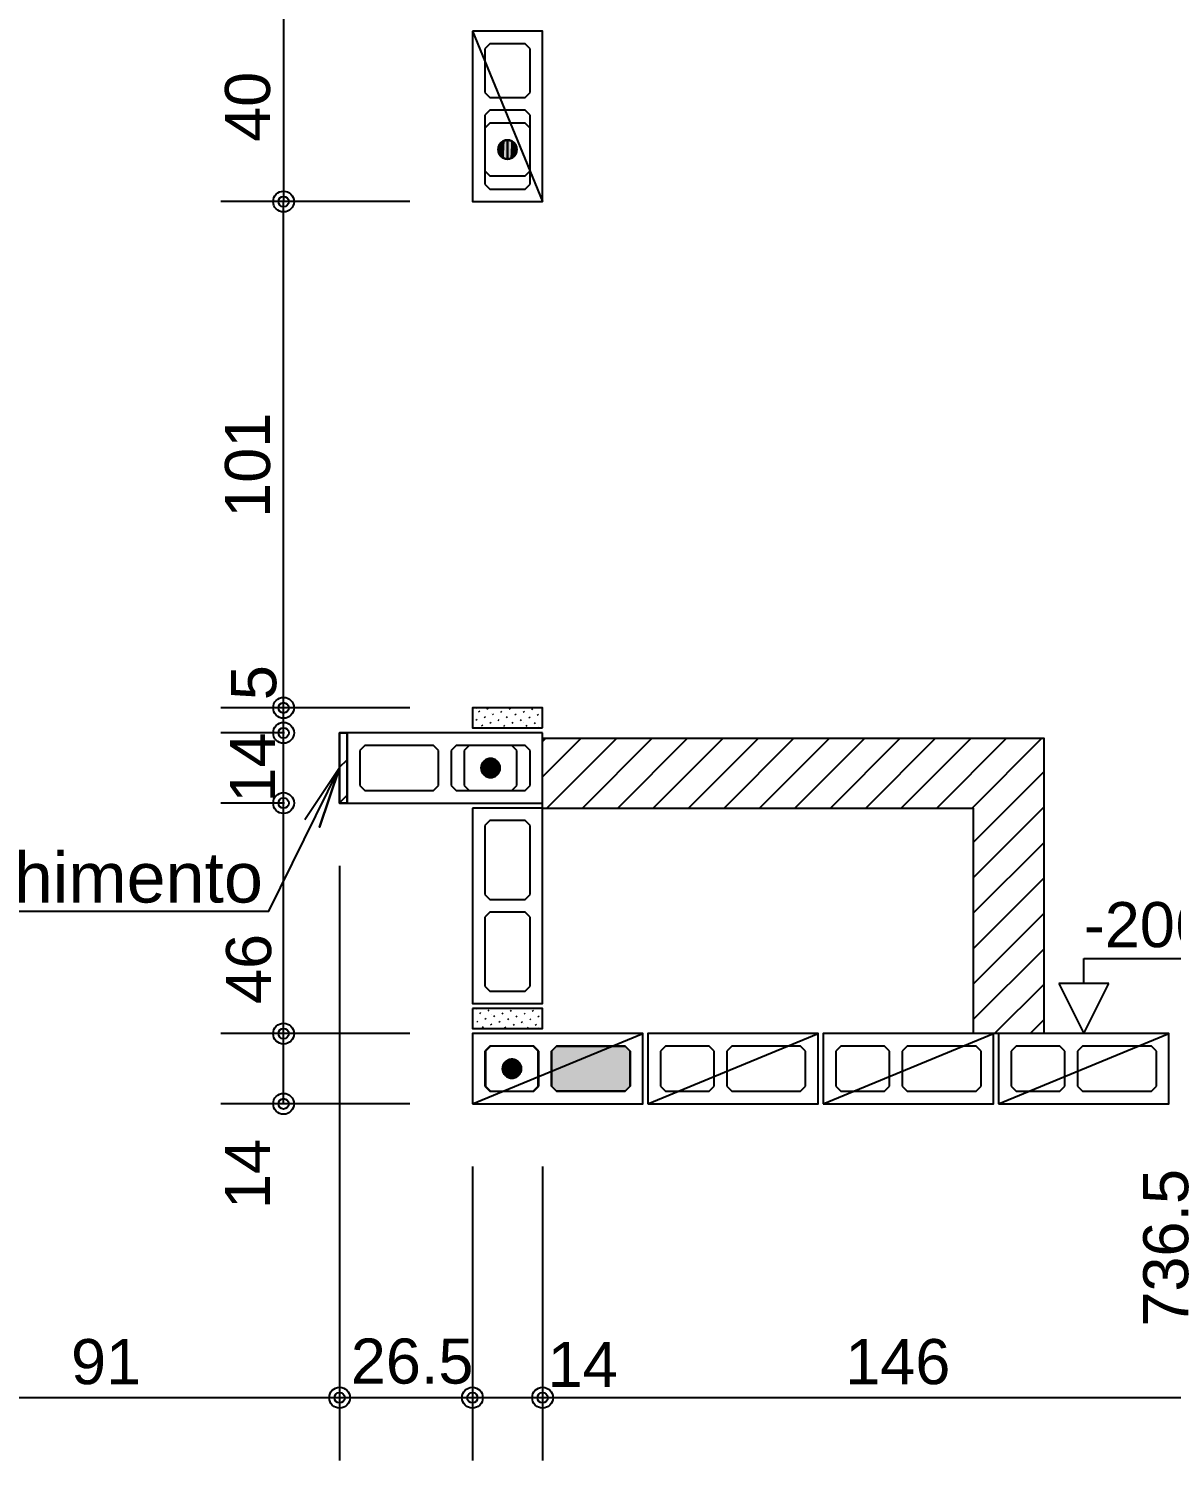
# Model space of a CAD drawing. Extents: x 0 to 119, y 0 to 84.
# Drawn here: x 36 to 40.56, y 46.92 to 52.63 of the extents above; entities that cross this region are included whole.
import ezdxf

# ---------------------------------------------------------------- set-up
doc = ezdxf.new("R2010")
doc.units = 0
doc.header["$MEASUREMENT"] = 0
doc.linetypes.add('ESTILO_TQS_0003', pattern=[1.5, 0.5, -0.4, 0.1, -0.5])
doc.linetypes.add('ESTILO_TQS_0005', pattern=[0.4, 0.3, -0.1])
for name, color, linetype in [('18', 6, 'CONTINUOUS'), ('20', 1, 'CONTINUOUS'), ('27', 250, 'CONTINUOUS'), ('29', 9, 'CONTINUOUS'), ('3', 7, 'CONTINUOUS'), ('35', 255, 'CONTINUOUS'), ('9', 8, 'CONTINUOUS')]:
    doc.layers.add(name, color=color, linetype=linetype)
doc.styles.add('TQS_ARIAL', font='arial.ttf')

msp = doc.modelspace()

# ---------------------------------------------------------------- linework, layer by layer
at = {"layer": '20', "color": 1, "linetype": 'Continuous'}
for p, q in [((40.207844, 48.82), (40.207844, 48.92)), ((40.207844, 48.92), (41.107844, 48.92)), ((40.307844, 48.82), (40.107844, 48.82)), ((40.107844, 48.82), (40.207844, 48.62)), ((40.207844, 48.62), (40.307844, 48.82))]:
    msp.add_line(p, q, dxfattribs=at)
at = {"layer": '27', "color": 250, "linetype": 'ESTILO_TQS_0005'}
for points in [[(37.837844, 52.57), (37.817844, 52.55), (37.817844, 52.375), (37.837844, 52.355), (37.977844, 52.355), (37.997844, 52.375), (37.997844, 52.55), (37.977844, 52.57), (37.837844, 52.57)], [(37.837844, 52.305), (37.817844, 52.285), (37.817844, 52.01), (37.837844, 51.99), (37.977844, 51.99), (37.997844, 52.01), (37.997844, 52.285), (37.977844, 52.305), (37.837844, 52.305)], [(37.632844, 49.75), (37.612844, 49.77), (37.337844, 49.77), (37.317844, 49.75), (37.317844, 49.61), (37.337844, 49.59), (37.612844, 49.59), (37.632844, 49.61), (37.632844, 49.75)], [(37.997844, 49.75), (37.977844, 49.77), (37.702844, 49.77), (37.682844, 49.75), (37.682844, 49.61), (37.702844, 49.59), (37.977844, 49.59), (37.997844, 49.61), (37.997844, 49.75)], [(37.837844, 49.47), (37.817844, 49.45), (37.817844, 49.175), (37.837844, 49.155), (37.977844, 49.155), (37.997844, 49.175), (37.997844, 49.45), (37.977844, 49.47), (37.837844, 49.47)], [(37.837844, 49.105), (37.817844, 49.085), (37.817844, 48.81), (37.837844, 48.79), (37.977844, 48.79), (37.997844, 48.81), (37.997844, 49.085), (37.977844, 49.105), (37.837844, 49.105)], [(37.817844, 48.41), (37.837844, 48.39), (38.012844, 48.39), (38.032844, 48.41), (38.032844, 48.55), (38.012844, 48.57), (37.837844, 48.57), (37.817844, 48.55), (37.817844, 48.41)], [(38.082844, 48.41), (38.102844, 48.39), (38.377844, 48.39), (38.397844, 48.41), (38.397844, 48.55), (38.377844, 48.57), (38.102844, 48.57), (38.082844, 48.55), (38.082844, 48.41)], [(38.517844, 48.41), (38.537844, 48.39), (38.712844, 48.39), (38.732844, 48.41), (38.732844, 48.55), (38.712844, 48.57), (38.537844, 48.57), (38.517844, 48.55), (38.517844, 48.41)], [(38.782844, 48.41), (38.802844, 48.39), (39.077844, 48.39), (39.097844, 48.41), (39.097844, 48.55), (39.077844, 48.57), (38.802844, 48.57), (38.782844, 48.55), (38.782844, 48.41)], [(39.217844, 48.41), (39.237844, 48.39), (39.412844, 48.39), (39.432844, 48.41), (39.432844, 48.55), (39.412844, 48.57), (39.237844, 48.57), (39.217844, 48.55), (39.217844, 48.41)], [(39.482844, 48.41), (39.502844, 48.39), (39.777844, 48.39), (39.797844, 48.41), (39.797844, 48.55), (39.777844, 48.57), (39.502844, 48.57), (39.482844, 48.55), (39.482844, 48.41)], [(39.917844, 48.41), (39.937844, 48.39), (40.112844, 48.39), (40.132844, 48.41), (40.132844, 48.55), (40.112844, 48.57), (39.937844, 48.57), (39.917844, 48.55), (39.917844, 48.41)], [(40.182844, 48.41), (40.202844, 48.39), (40.477844, 48.39), (40.497844, 48.41), (40.497844, 48.55), (40.477844, 48.57), (40.202844, 48.57), (40.182844, 48.55), (40.182844, 48.41)]]:
    msp.add_lwpolyline(points, dxfattribs=at)
at = {"layer": '29', "color": 9, "linetype": 'Continuous'}
for p, q in [((38.047842, 49.785815), (38.060982, 49.798954)), ((38.047844, 49.644395), (38.202403, 49.798954)), ((38.063825, 49.518954), (38.343825, 49.798954)), ((38.205246, 49.518954), (38.485246, 49.798954)), ((38.346667, 49.518954), (38.626667, 49.798954)), ((38.488089, 49.518954), (38.768089, 49.798954)), ((38.62951, 49.518954), (38.90951, 49.798954)), ((38.770931, 49.518954), (39.050931, 49.798954)), ((38.912353, 49.518954), (39.192353, 49.798954)), ((39.053774, 49.518954), (39.333774, 49.798954)), ((39.195195, 49.518954), (39.475195, 49.798954)), ((39.336617, 49.518954), (39.616617, 49.798954)), ((39.478038, 49.518954), (39.758038, 49.798954)), ((39.61946, 49.518954), (39.89946, 49.798954)), ((39.760881, 49.518954), (40.040881, 49.798954)), ((37.237844, 49.682924), (37.267844, 49.712924)), ((39.767844, 49.384496), (40.047844, 49.664496)), ((37.237844, 49.541502), (37.267844, 49.571502)), ((39.767844, 49.243075), (40.047844, 49.523075)), ((39.767844, 49.101654), (40.047844, 49.381654)), ((39.767844, 48.960232), (40.047844, 49.240232)), ((39.767844, 48.818811), (40.047844, 49.098811)), ((39.767844, 48.677389), (40.047844, 48.957389)), ((39.851876, 48.62), (40.047844, 48.815968)), ((39.993297, 48.62), (40.047844, 48.674547))]:
    msp.add_line(p, q, dxfattribs=at)
for points in [[(37.237844, 49.82), (37.267844, 49.82), (37.267844, 49.54), (37.237844, 49.54), (37.237844, 49.82)], [(38.047842, 49.798954), (40.047844, 49.798954), (40.047844, 48.62), (39.767844, 48.62), (39.767844, 49.518954), (38.047846, 49.518954), (38.047846, 49.798954)]]:
    msp.add_lwpolyline(points, dxfattribs=at)
at = {"layer": '3', "color": 7, "linetype": 'Continuous'}
for p, q in [((37.767844, 52.62), (38.047844, 51.94)), ((37.837844, 52.2525), (37.817844, 52.2325)), ((37.817844, 52.2325), (37.817844, 52.0625)), ((37.977844, 52.2525), (37.837844, 52.2525)), ((37.997844, 52.2325), (37.977844, 52.2525)), ((37.997844, 52.0625), (37.997844, 52.2325)), ((37.817844, 52.0625), (37.837844, 52.0425)), ((37.977844, 52.0425), (37.997844, 52.0625)), ((37.837844, 52.0425), (37.977844, 52.0425)), ((37.785957, 49.869305), (37.782421, 49.872841)), ((37.784101, 49.915355), (37.784101, 49.915355)), ((37.796652, 49.902804), (37.793116, 49.90634)), ((37.819102, 49.880354), (37.815567, 49.883889)), ((37.829797, 49.913853), (37.826262, 49.917388)), ((37.845972, 49.897678), (37.845972, 49.897678)), ((37.852248, 49.891402), (37.848712, 49.894938)), ((37.874699, 49.868951), (37.871163, 49.872487)), ((37.885394, 49.902451), (37.881858, 49.905986)), ((37.907844, 49.88), (37.904309, 49.883536)), ((37.918893, 49.913146), (37.915357, 49.916681)), ((37.941343, 49.890695), (37.937808, 49.894231)), ((37.963794, 49.868244), (37.960259, 49.87178)), ((37.974843, 49.90139), (37.971307, 49.904926)), ((37.997293, 49.878939), (37.993758, 49.882475)), ((38.008342, 49.912085), (38.004806, 49.915621)), ((38.030792, 49.889634), (38.027257, 49.89317)), ((38.047844, 49.916777), (38.047844, 49.916777)), ((38.047844, 49.872583), (38.047844, 49.872583)), ((37.771068, 49.84), (37.771068, 49.84)), ((37.808407, 49.846854), (37.804872, 49.85039)), ((37.815262, 49.84), (37.815262, 49.84)), ((37.841553, 49.857903), (37.838018, 49.861438)), ((37.859456, 49.84), (37.859456, 49.84)), ((37.897149, 49.846501), (37.893614, 49.850036)), ((37.90365, 49.84), (37.90365, 49.84)), ((37.930295, 49.857549), (37.926759, 49.861085)), ((37.947844, 49.84), (37.947844, 49.84)), ((37.969716, 49.862322), (37.969716, 49.862322)), ((37.986245, 49.845794), (37.982709, 49.849329)), ((37.992038, 49.84), (37.992038, 49.84)), ((38.019744, 49.856489), (38.016208, 49.860024)), ((38.031588, 49.844645), (38.031588, 49.844645)), ((38.036233, 49.84), (38.036233, 49.84)), ((37.755344, 49.77), (37.735344, 49.75)), ((37.925344, 49.77), (37.755344, 49.77)), ((37.945344, 49.75), (37.925344, 49.77)), ((37.735344, 49.75), (37.735344, 49.61)), ((37.945344, 49.61), (37.945344, 49.75)), ((37.735344, 49.61), (37.755344, 49.59)), ((37.755344, 49.59), (37.925344, 49.59)), ((37.925344, 49.59), (37.945344, 49.61)), ((37.767844, 48.687417), (37.767844, 48.687417)), ((37.779456, 48.72), (37.779456, 48.72)), ((37.784101, 48.715355), (37.784101, 48.715355)), ((37.795945, 48.703511), (37.79948, 48.699976)), ((37.818395, 48.681061), (37.821931, 48.677525)), ((37.82365, 48.72), (37.82365, 48.72)), ((37.829444, 48.714206), (37.832979, 48.710671)), ((37.845972, 48.697678), (37.845972, 48.697678)), ((37.851894, 48.691756), (37.85543, 48.68822)), ((37.867844, 48.72), (37.867844, 48.72)), ((37.885394, 48.702451), (37.888929, 48.698915)), ((37.907844, 48.68), (37.91138, 48.676464)), ((37.912038, 48.72), (37.912038, 48.72)), ((37.918539, 48.713499), (37.922075, 48.709964)), ((37.94099, 48.691049), (37.944525, 48.687513)), ((37.956233, 48.72), (37.956233, 48.72)), ((37.974136, 48.702097), (37.977671, 48.698562)), ((37.996586, 48.679646), (38.000122, 48.676111)), ((38.000427, 48.72), (38.000427, 48.72)), ((38.007281, 48.713146), (38.010817, 48.70961)), ((38.029732, 48.690695), (38.033267, 48.687159)), ((38.044621, 48.72), (38.044621, 48.72)), ((37.767844, 48.643223), (37.767844, 48.643223)), ((37.767844, 48.34), (38.447844, 48.62)), ((37.784896, 48.670366), (37.788432, 48.66683)), ((37.807347, 48.647915), (37.810882, 48.644379)), ((37.840846, 48.65861), (37.844381, 48.655074)), ((37.874345, 48.669305), (37.877881, 48.665769)), ((37.896796, 48.646854), (37.900331, 48.643319)), ((37.930295, 48.657549), (37.93383, 48.654014)), ((37.963441, 48.668598), (37.966976, 48.665062)), ((37.969716, 48.662322), (37.969716, 48.662322)), ((37.985891, 48.646147), (37.989427, 48.642612)), ((38.019037, 48.657196), (38.022572, 48.65366)), ((38.031588, 48.644645), (38.031588, 48.644645)), ((38.467844, 48.34), (39.147844, 48.62)), ((39.167844, 48.34), (39.847844, 48.62)), ((39.867844, 48.34), (40.547844, 48.62)), ((37.840344, 48.57), (37.820344, 48.55)), ((38.010344, 48.57), (37.840344, 48.57)), ((38.030344, 48.55), (38.010344, 48.57)), ((37.820344, 48.55), (37.820344, 48.41)), ((38.030344, 48.41), (38.030344, 48.55)), ((37.820344, 48.41), (37.840344, 48.39)), ((37.840344, 48.39), (38.010344, 48.39)), ((38.010344, 48.39), (38.030344, 48.41))]:
    msp.add_line(p, q, dxfattribs=at)
for points in [[(37.767844, 52.62), (37.767844, 51.94), (38.047844, 51.94), (38.047844, 52.62), (37.767844, 52.62)], [(37.907844, 52.1481), (37.907905, 52.148097), (37.907965, 52.148088), (37.908024, 52.148072), (37.908081, 52.148051), (37.908135, 52.148025), (37.908187, 52.147992), (37.908235, 52.147955), (37.908279, 52.147913), (37.908319, 52.147867), (37.908353, 52.147817), (37.908383, 52.147764), (37.908407, 52.147708), (37.908425, 52.14765), (37.908437, 52.147591), (37.908444, 52.14753), (37.908444, 52.14747), (37.908437, 52.147409), (37.908425, 52.14735), (37.908407, 52.147292), (37.908383, 52.147236), (37.908353, 52.147183), (37.908319, 52.147133), (37.908279, 52.147087), (37.908235, 52.147045), (37.908187, 52.147008), (37.908135, 52.146975), (37.908081, 52.146949), (37.908024, 52.146928), (37.907965, 52.146912), (37.907905, 52.146903), (37.907844, 52.1469), (37.907844, 52.1853), (37.90402, 52.185106), (37.900235, 52.184526), (37.896528, 52.183566), (37.892938, 52.182237), (37.8895, 52.18055), (37.88625, 52.178525), (37.883222, 52.176181), (37.880447, 52.173543), (37.877953, 52.170638), (37.875766, 52.167495), (37.873907, 52.164147), (37.872397, 52.160628), (37.871251, 52.156975), (37.87048, 52.153224), (37.870093, 52.149415), (37.870093, 52.145585), (37.87048, 52.141776), (37.871251, 52.138025), (37.872397, 52.134372), (37.873907, 52.130853), (37.875766, 52.127505), (37.877953, 52.124362), (37.880447, 52.121457), (37.883222, 52.118819), (37.88625, 52.116475), (37.8895, 52.11445), (37.892938, 52.112763), (37.896528, 52.111434), (37.900235, 52.110474), (37.90402, 52.109894), (37.907844, 52.1097), (37.907844, 52.1481)], [(37.907844, 52.1469), (37.907784, 52.146903), (37.907724, 52.146912), (37.907665, 52.146928), (37.907608, 52.146949), (37.907553, 52.146975), (37.907502, 52.147008), (37.907453, 52.147045), (37.907409, 52.147087), (37.90737, 52.147133), (37.907335, 52.147183), (37.907306, 52.147236), (37.907282, 52.147292), (37.907263, 52.14735), (37.907251, 52.147409), (37.907245, 52.14747), (37.907245, 52.14753), (37.907251, 52.147591), (37.907263, 52.14765), (37.907282, 52.147708), (37.907306, 52.147764), (37.907335, 52.147817), (37.90737, 52.147867), (37.907409, 52.147913), (37.907453, 52.147955), (37.907502, 52.147992), (37.907553, 52.148025), (37.907608, 52.148051), (37.907665, 52.148072), (37.907724, 52.148088), (37.907784, 52.148097), (37.907844, 52.1481), (37.907844, 52.1097), (37.911668, 52.109894), (37.915453, 52.110474), (37.91916, 52.111434), (37.922751, 52.112763), (37.926189, 52.11445), (37.929438, 52.116475), (37.932466, 52.118819), (37.935241, 52.121457), (37.937736, 52.124362), (37.939923, 52.127505), (37.941781, 52.130853), (37.943291, 52.134372), (37.944438, 52.138025), (37.945208, 52.141776), (37.945596, 52.145585), (37.945596, 52.149415), (37.945208, 52.153224), (37.944438, 52.156975), (37.943291, 52.160628), (37.941781, 52.164147), (37.939923, 52.167495), (37.937736, 52.170638), (37.935241, 52.173543), (37.932466, 52.176181), (37.929438, 52.178525), (37.926189, 52.18055), (37.922751, 52.182237), (37.91916, 52.183566), (37.915453, 52.184526), (37.911668, 52.185106), (37.907844, 52.1853), (37.907844, 52.1469)], [(38.047844, 49.84), (38.047844, 49.92), (37.767844, 49.92), (37.767844, 49.84), (38.047844, 49.84)], [(37.267844, 49.82), (37.237844, 49.82), (37.237844, 49.54), (37.267844, 49.54), (37.267844, 49.82)], [(38.047844, 49.82), (37.267844, 49.82), (37.267844, 49.54), (38.047844, 49.54), (38.047844, 49.82)], [(37.840944, 49.68), (37.840941, 49.679939), (37.840932, 49.679879), (37.840917, 49.67982), (37.840896, 49.679763), (37.840869, 49.679709), (37.840837, 49.679657), (37.8408, 49.679609), (37.840758, 49.679565), (37.840712, 49.679526), (37.840662, 49.679491), (37.840609, 49.679461), (37.840553, 49.679437), (37.840495, 49.679419), (37.840435, 49.679407), (37.840375, 49.679401), (37.840314, 49.679401), (37.840253, 49.679407), (37.840194, 49.679419), (37.840136, 49.679437), (37.84008, 49.679461), (37.840027, 49.679491), (37.839977, 49.679526), (37.839931, 49.679565), (37.839889, 49.679609), (37.839852, 49.679657), (37.83982, 49.679709), (37.839793, 49.679763), (37.839772, 49.67982), (37.839757, 49.679879), (37.839747, 49.679939), (37.839744, 49.68), (37.878144, 49.68), (37.87795, 49.683824), (37.877371, 49.687609), (37.876411, 49.691316), (37.875081, 49.694907), (37.873395, 49.698344), (37.871369, 49.701594), (37.869025, 49.704622), (37.866387, 49.707397), (37.863482, 49.709891), (37.860339, 49.712079), (37.856991, 49.713937), (37.853472, 49.715447), (37.849819, 49.716593), (37.846068, 49.717364), (37.842259, 49.717751), (37.83843, 49.717751), (37.83462, 49.717364), (37.83087, 49.716593), (37.827216, 49.715447), (37.823697, 49.713937), (37.820349, 49.712079), (37.817207, 49.709891), (37.814301, 49.707397), (37.811663, 49.704622), (37.809319, 49.701594), (37.807294, 49.698344), (37.805608, 49.694907), (37.804278, 49.691316), (37.803318, 49.687609), (37.802738, 49.683824), (37.802544, 49.68), (37.840944, 49.68)], [(37.839744, 49.68), (37.839747, 49.680061), (37.839757, 49.680121), (37.839772, 49.68018), (37.839793, 49.680237), (37.83982, 49.680291), (37.839852, 49.680343), (37.839889, 49.680391), (37.839931, 49.680435), (37.839977, 49.680474), (37.840027, 49.680509), (37.84008, 49.680539), (37.840136, 49.680563), (37.840194, 49.680581), (37.840253, 49.680593), (37.840314, 49.680599), (37.840375, 49.680599), (37.840435, 49.680593), (37.840495, 49.680581), (37.840553, 49.680563), (37.840609, 49.680539), (37.840662, 49.680509), (37.840712, 49.680474), (37.840758, 49.680435), (37.8408, 49.680391), (37.840837, 49.680343), (37.840869, 49.680291), (37.840896, 49.680237), (37.840917, 49.68018), (37.840932, 49.680121), (37.840941, 49.680061), (37.840944, 49.68), (37.802544, 49.68), (37.802738, 49.676176), (37.803318, 49.672391), (37.804278, 49.668684), (37.805608, 49.665093), (37.807294, 49.661656), (37.809319, 49.658406), (37.811663, 49.655378), (37.814301, 49.652603), (37.817207, 49.650109), (37.820349, 49.647921), (37.823697, 49.646063), (37.827216, 49.644553), (37.83087, 49.643407), (37.83462, 49.642636), (37.83843, 49.642249), (37.842259, 49.642249), (37.846068, 49.642636), (37.849819, 49.643407), (37.853472, 49.644553), (37.856991, 49.646063), (37.860339, 49.647921), (37.863482, 49.650109), (37.866387, 49.652603), (37.869025, 49.655378), (37.871369, 49.658406), (37.873395, 49.661656), (37.875081, 49.665093), (37.876411, 49.668684), (37.877371, 49.672391), (37.87795, 49.676176), (37.878144, 49.68), (37.839744, 49.68)], [(37.767844, 49.52), (37.767844, 48.74), (38.047844, 48.74), (38.047844, 49.52), (37.767844, 49.52)], [(37.767844, 48.72), (37.767844, 48.64), (38.047844, 48.64), (38.047844, 48.72), (37.767844, 48.72)], [(37.767844, 48.34), (38.447844, 48.34), (38.447844, 48.62), (37.767844, 48.62), (37.767844, 48.34)], [(38.467844, 48.34), (39.147844, 48.34), (39.147844, 48.62), (38.467844, 48.62), (38.467844, 48.34)], [(39.167844, 48.34), (39.847844, 48.34), (39.847844, 48.62), (39.167844, 48.62), (39.167844, 48.34)], [(39.867844, 48.34), (40.547844, 48.34), (40.547844, 48.62), (39.867844, 48.62), (39.867844, 48.34)], [(37.925944, 48.48), (37.925941, 48.479939), (37.925932, 48.479879), (37.925917, 48.47982), (37.925896, 48.479763), (37.925869, 48.479709), (37.925837, 48.479657), (37.9258, 48.479609), (37.925758, 48.479565), (37.925712, 48.479526), (37.925662, 48.479491), (37.925608, 48.479461), (37.925553, 48.479437), (37.925495, 48.479419), (37.925435, 48.479407), (37.925375, 48.479401), (37.925314, 48.479401), (37.925253, 48.479407), (37.925194, 48.479419), (37.925136, 48.479437), (37.92508, 48.479461), (37.925027, 48.479491), (37.924977, 48.479526), (37.924931, 48.479565), (37.924889, 48.479609), (37.924852, 48.479657), (37.92482, 48.479709), (37.924793, 48.479763), (37.924772, 48.47982), (37.924757, 48.479879), (37.924747, 48.479939), (37.924744, 48.48), (37.963144, 48.48), (37.96295, 48.483824), (37.96237, 48.487609), (37.961411, 48.491316), (37.960081, 48.494907), (37.958395, 48.498344), (37.956369, 48.501594), (37.954025, 48.504622), (37.951387, 48.507397), (37.948482, 48.509891), (37.945339, 48.512079), (37.941991, 48.513937), (37.938472, 48.515447), (37.934819, 48.516593), (37.931068, 48.517364), (37.927259, 48.517751), (37.92343, 48.517751), (37.91962, 48.517364), (37.91587, 48.516593), (37.912216, 48.515447), (37.908697, 48.513937), (37.905349, 48.512079), (37.902207, 48.509891), (37.899301, 48.507397), (37.896663, 48.504622), (37.894319, 48.501594), (37.892294, 48.498344), (37.890608, 48.494907), (37.889278, 48.491316), (37.888318, 48.487609), (37.887738, 48.483824), (37.887544, 48.48), (37.925944, 48.48)], [(37.924744, 48.48), (37.924747, 48.480061), (37.924757, 48.480121), (37.924772, 48.48018), (37.924793, 48.480237), (37.92482, 48.480291), (37.924852, 48.480343), (37.924889, 48.480391), (37.924931, 48.480435), (37.924977, 48.480474), (37.925027, 48.480509), (37.92508, 48.480539), (37.925136, 48.480563), (37.925194, 48.480581), (37.925253, 48.480593), (37.925314, 48.480599), (37.925375, 48.480599), (37.925435, 48.480593), (37.925495, 48.480581), (37.925553, 48.480563), (37.925608, 48.480539), (37.925662, 48.480509), (37.925712, 48.480474), (37.925758, 48.480435), (37.9258, 48.480391), (37.925837, 48.480343), (37.925869, 48.480291), (37.925896, 48.480237), (37.925917, 48.48018), (37.925932, 48.480121), (37.925941, 48.480061), (37.925944, 48.48), (37.887544, 48.48), (37.887738, 48.476176), (37.888318, 48.472391), (37.889278, 48.468684), (37.890608, 48.465093), (37.892294, 48.461656), (37.894319, 48.458406), (37.896663, 48.455378), (37.899301, 48.452603), (37.902207, 48.450109), (37.905349, 48.447921), (37.908697, 48.446063), (37.912216, 48.444553), (37.91587, 48.443407), (37.91962, 48.442636), (37.92343, 48.442249), (37.927259, 48.442249), (37.931068, 48.442636), (37.934819, 48.443407), (37.938472, 48.444553), (37.941991, 48.446063), (37.945339, 48.447921), (37.948482, 48.450109), (37.951387, 48.452603), (37.954025, 48.455378), (37.956369, 48.458406), (37.958395, 48.461656), (37.960081, 48.465093), (37.961411, 48.468684), (37.96237, 48.472391), (37.96295, 48.476176), (37.963144, 48.48), (37.924744, 48.48)]]:
    msp.add_lwpolyline(points, dxfattribs=at)
for centre in [(37.907844, 52.1475), (37.840344, 49.68), (37.925344, 48.48)]:
    msp.add_circle(centre, 0.0372, dxfattribs=at)
for points in [[(37.87048, 52.153224), (37.87048, 52.141776), (37.871251, 52.156975)], [(37.87048, 52.141776), (37.871251, 52.138025), (37.871251, 52.156975)], [(37.871251, 52.156975), (37.871251, 52.138025), (37.872397, 52.160628)], [(37.871251, 52.138025), (37.872397, 52.134372), (37.872397, 52.160628)], [(37.872397, 52.160628), (37.872397, 52.134372), (37.873907, 52.164147)], [(37.872397, 52.134372), (37.873907, 52.130853), (37.873907, 52.164147)], [(37.873907, 52.164147), (37.873907, 52.130853), (37.875766, 52.167495)], [(37.873907, 52.130853), (37.875766, 52.127505), (37.875766, 52.167495)], [(37.875766, 52.167495), (37.875766, 52.127505), (37.877953, 52.170638)], [(37.875766, 52.127505), (37.877953, 52.124362), (37.877953, 52.170638)], [(37.877953, 52.170638), (37.877953, 52.124362), (37.880447, 52.173543)], [(37.877953, 52.124362), (37.880447, 52.121457), (37.880447, 52.173543)], [(37.880447, 52.173543), (37.880447, 52.121457), (37.883222, 52.176181)], [(37.880447, 52.121457), (37.883222, 52.118819), (37.883222, 52.176181)], [(37.883222, 52.176181), (37.883222, 52.118819), (37.88625, 52.178525)], [(37.883222, 52.118819), (37.88625, 52.116475), (37.88625, 52.178525)], [(37.88625, 52.178525), (37.88625, 52.116475), (37.8895, 52.18055)], [(37.88625, 52.116475), (37.8895, 52.11445), (37.8895, 52.18055)], [(37.8895, 52.18055), (37.8895, 52.11445), (37.892938, 52.182237)], [(37.8895, 52.11445), (37.892938, 52.112763), (37.892938, 52.182237)], [(37.892938, 52.182237), (37.892938, 52.112763), (37.896528, 52.183566)], [(37.892938, 52.112763), (37.896528, 52.111434), (37.896528, 52.183566)], [(37.896528, 52.183566), (37.896528, 52.111434), (37.900235, 52.184526)], [(37.896528, 52.111434), (37.900235, 52.110474), (37.900235, 52.184526)], [(37.900235, 52.184526), (37.900235, 52.110474), (37.90402, 52.185106)], [(37.900235, 52.110474), (37.90402, 52.109894), (37.90402, 52.185106)], [(37.90402, 52.185106), (37.90402, 52.109894), (37.907844, 52.1853)], [(37.90402, 52.109894), (37.907844, 52.1097), (37.907844, 52.1853)], [(37.907844, 52.1469), (37.911668, 52.185106), (37.907844, 52.1853)], [(37.907844, 52.1853), (37.907844, 52.1097), (37.907844, 52.1481)], [(37.907844, 52.1469), (37.907844, 52.1097), (37.911668, 52.185106)], [(37.907844, 52.1097), (37.911668, 52.109894), (37.911668, 52.185106)], [(37.911668, 52.185106), (37.911668, 52.109894), (37.915453, 52.184526)], [(37.911668, 52.109894), (37.915453, 52.110474), (37.915453, 52.184526)], [(37.915453, 52.184526), (37.915453, 52.110474), (37.91916, 52.183566)], [(37.915453, 52.110474), (37.91916, 52.111434), (37.91916, 52.183566)], [(37.91916, 52.183566), (37.91916, 52.111434), (37.922751, 52.182237)], [(37.91916, 52.111434), (37.922751, 52.112763), (37.922751, 52.182237)], [(37.922751, 52.182237), (37.922751, 52.112763), (37.926189, 52.18055)], [(37.922751, 52.112763), (37.926189, 52.11445), (37.926189, 52.18055)], [(37.926189, 52.18055), (37.926189, 52.11445), (37.929438, 52.178525)], [(37.926189, 52.11445), (37.929438, 52.116475), (37.929438, 52.178525)], [(37.929438, 52.178525), (37.929438, 52.116475), (37.932466, 52.176181)], [(37.929438, 52.116475), (37.932466, 52.118819), (37.932466, 52.176181)], [(37.932466, 52.176181), (37.932466, 52.118819), (37.935241, 52.173543)], [(37.932466, 52.118819), (37.935241, 52.121457), (37.935241, 52.173543)], [(37.935241, 52.173543), (37.935241, 52.121457), (37.937736, 52.170638)], [(37.935241, 52.121457), (37.937736, 52.124362), (37.937736, 52.170638)], [(37.937736, 52.170638), (37.937736, 52.124362), (37.939923, 52.167495)], [(37.937736, 52.124362), (37.939923, 52.127505), (37.939923, 52.167495)], [(37.939923, 52.167495), (37.939923, 52.127505), (37.941781, 52.164147)], [(37.939923, 52.127505), (37.941781, 52.130853), (37.941781, 52.164147)], [(37.941781, 52.164147), (37.941781, 52.130853), (37.943291, 52.160628)], [(37.941781, 52.130853), (37.943291, 52.134372), (37.943291, 52.160628)], [(37.943291, 52.160628), (37.943291, 52.134372), (37.944438, 52.156975)], [(37.943291, 52.134372), (37.944438, 52.138025), (37.944438, 52.156975)], [(37.944438, 52.156975), (37.944438, 52.138025), (37.945208, 52.153224)], [(37.870093, 52.149415), (37.870093, 52.145585), (37.87048, 52.153224)], [(37.870093, 52.145585), (37.87048, 52.141776), (37.87048, 52.153224)], [(37.907409, 52.147087), (37.907844, 52.1469), (37.90737, 52.147133)], [(37.907844, 52.1469), (37.907844, 52.1469), (37.90737, 52.147133)], [(37.90737, 52.147133), (37.907844, 52.1469), (37.90737, 52.147133)], [(37.907844, 52.1469), (37.907844, 52.1469), (37.90737, 52.147133)], [(37.90737, 52.147133), (37.907844, 52.1469), (37.90737, 52.147133)], [(37.907844, 52.1469), (37.907844, 52.1469), (37.90737, 52.147133)], [(37.907453, 52.147045), (37.907844, 52.1469), (37.907409, 52.147087)], [(37.907844, 52.1469), (37.907844, 52.1469), (37.907409, 52.147087)], [(37.907409, 52.147087), (37.907844, 52.1469), (37.907409, 52.147087)], [(37.907844, 52.1469), (37.907844, 52.1469), (37.907409, 52.147087)], [(37.907502, 52.147008), (37.907844, 52.1469), (37.907453, 52.147045)], [(37.907844, 52.1469), (37.907844, 52.1469), (37.907453, 52.147045)], [(37.907553, 52.146975), (37.907844, 52.1469), (37.907502, 52.147008)], [(37.907844, 52.1469), (37.907844, 52.1469), (37.907502, 52.147008)], [(37.907665, 52.146928), (37.907844, 52.1469), (37.907553, 52.146975)], [(37.907844, 52.1469), (37.907844, 52.1469), (37.907553, 52.146975)], [(37.907844, 52.1469), (37.907844, 52.1469), (37.907665, 52.146928)], [(37.907844, 52.1469), (37.907844, 52.1469), (37.907665, 52.146928)], [(37.907844, 52.1481), (37.908319, 52.147867), (37.907844, 52.1481)], [(37.908319, 52.147867), (37.908319, 52.147867), (37.907844, 52.1481)], [(37.907844, 52.1481), (37.908319, 52.147867), (37.907844, 52.1481)], [(37.908319, 52.147867), (37.908319, 52.147867), (37.907844, 52.1481)], [(37.907844, 52.1481), (37.908319, 52.147867), (37.907844, 52.1481)], [(37.908319, 52.147867), (37.908279, 52.147913), (37.907844, 52.1481)], [(37.907844, 52.1481), (37.908279, 52.147913), (37.907844, 52.1481)], [(37.908279, 52.147913), (37.908279, 52.147913), (37.907844, 52.1481)], [(37.907844, 52.1481), (37.908279, 52.147913), (37.907844, 52.1481)], [(37.908279, 52.147913), (37.908235, 52.147955), (37.907844, 52.1481)], [(37.907844, 52.1481), (37.908235, 52.147955), (37.907844, 52.1481)], [(37.908235, 52.147955), (37.908187, 52.147992), (37.907844, 52.1481)], [(37.907844, 52.1481), (37.908187, 52.147992), (37.907844, 52.1481)], [(37.908187, 52.147992), (37.908135, 52.148025), (37.907844, 52.1481)], [(37.907844, 52.1481), (37.908135, 52.148025), (37.907844, 52.1481)], [(37.908135, 52.148025), (37.908024, 52.148072), (37.907844, 52.1481)], [(37.907844, 52.1481), (37.908024, 52.148072), (37.907844, 52.1481)], [(37.908024, 52.148072), (37.907844, 52.1481), (37.907844, 52.1481)], [(37.907844, 52.1481), (37.907844, 52.1481), (37.907844, 52.1481)], [(37.907844, 52.1481), (37.907844, 52.1481), (37.907844, 52.1481)], [(37.907844, 52.1481), (37.907844, 52.1481), (37.907844, 52.1481)], [(37.907844, 52.1481), (37.907844, 52.1481), (37.907844, 52.1481)], [(37.907844, 52.1481), (37.907844, 52.1481), (37.907844, 52.1481)], [(37.907844, 52.1481), (37.907844, 52.1481), (37.907844, 52.1481)], [(37.907844, 52.1481), (37.907844, 52.1481), (37.907844, 52.1481)], [(37.907844, 52.1481), (37.907844, 52.1481), (37.907844, 52.1481)], [(37.907844, 52.1481), (37.907844, 52.1481), (37.907844, 52.1481)], [(37.907844, 52.1481), (37.907844, 52.1481), (37.907844, 52.1481)], [(37.907844, 52.1481), (37.907844, 52.1481), (37.907844, 52.1481)], [(37.907844, 52.1481), (37.907844, 52.1481), (37.907844, 52.1481)], [(37.907844, 52.1469), (37.907844, 52.1469), (37.907844, 52.1469)], [(37.907844, 52.1469), (37.907844, 52.1469), (37.907844, 52.1469)], [(37.907844, 52.1469), (37.907844, 52.1469), (37.907844, 52.1469)], [(37.907844, 52.1469), (37.907844, 52.1469), (37.907844, 52.1469)], [(37.907844, 52.1469), (37.907844, 52.1469), (37.907844, 52.1469)], [(37.907844, 52.1469), (37.907844, 52.1469), (37.907844, 52.1469)], [(37.907844, 52.1469), (37.907844, 52.1469), (37.907844, 52.1469)], [(37.907844, 52.1469), (37.907844, 52.1469), (37.907844, 52.1469)], [(37.907844, 52.1469), (37.907844, 52.1469), (37.907844, 52.1469)], [(37.907844, 52.1469), (37.907844, 52.1469), (37.907844, 52.1469)], [(37.907844, 52.1469), (37.907844, 52.1469), (37.907844, 52.1469)], [(37.907844, 52.1469), (37.907844, 52.1469), (37.907844, 52.1469)], [(37.944438, 52.138025), (37.945208, 52.141776), (37.945208, 52.153224)], [(37.945208, 52.153224), (37.945208, 52.141776), (37.945596, 52.149415)], [(37.945208, 52.141776), (37.945596, 52.145585), (37.945596, 52.149415)], [(37.840944, 49.68), (37.809319, 49.701594), (37.807294, 49.698344)], [(37.840944, 49.68), (37.811663, 49.704622), (37.809319, 49.701594)], [(37.840944, 49.68), (37.814301, 49.707397), (37.811663, 49.704622)], [(37.840944, 49.68), (37.817207, 49.709891), (37.814301, 49.707397)], [(37.840944, 49.68), (37.820349, 49.712079), (37.817207, 49.709891)], [(37.840944, 49.68), (37.823697, 49.713937), (37.820349, 49.712079)], [(37.840944, 49.68), (37.827216, 49.715447), (37.823697, 49.713937)], [(37.840944, 49.68), (37.83087, 49.716593), (37.827216, 49.715447)], [(37.840944, 49.68), (37.83462, 49.717364), (37.83087, 49.716593)], [(37.840944, 49.68), (37.83843, 49.717751), (37.83462, 49.717364)], [(37.840944, 49.68), (37.842259, 49.717751), (37.83843, 49.717751)], [(37.878144, 49.68), (37.842259, 49.717751), (37.840944, 49.68)], [(37.878144, 49.68), (37.846068, 49.717364), (37.842259, 49.717751)], [(37.878144, 49.68), (37.849819, 49.716593), (37.846068, 49.717364)], [(37.878144, 49.68), (37.853472, 49.715447), (37.849819, 49.716593)], [(37.878144, 49.68), (37.856991, 49.713937), (37.853472, 49.715447)], [(37.878144, 49.68), (37.860339, 49.712079), (37.856991, 49.713937)], [(37.878144, 49.68), (37.863482, 49.709891), (37.860339, 49.712079)], [(37.878144, 49.68), (37.866387, 49.707397), (37.863482, 49.709891)], [(37.878144, 49.68), (37.869025, 49.704622), (37.866387, 49.707397)], [(37.878144, 49.68), (37.871369, 49.701594), (37.869025, 49.704622)], [(37.878144, 49.68), (37.873395, 49.698344), (37.871369, 49.701594)], [(37.840944, 49.68), (37.802738, 49.683824), (37.802544, 49.68)], [(37.839744, 49.68), (37.802544, 49.68), (37.802738, 49.676176)], [(37.840944, 49.68), (37.803318, 49.687609), (37.802738, 49.683824)], [(37.839744, 49.68), (37.802738, 49.676176), (37.803318, 49.672391)], [(37.840944, 49.68), (37.804278, 49.691316), (37.803318, 49.687609)], [(37.839744, 49.68), (37.803318, 49.672391), (37.804278, 49.668684)], [(37.840944, 49.68), (37.805608, 49.694907), (37.804278, 49.691316)], [(37.839744, 49.68), (37.804278, 49.668684), (37.805608, 49.665093)], [(37.840944, 49.68), (37.807294, 49.698344), (37.805608, 49.694907)], [(37.839744, 49.68), (37.805608, 49.665093), (37.807294, 49.661656)], [(37.839744, 49.68), (37.807294, 49.661656), (37.809319, 49.658406)], [(37.839744, 49.68), (37.809319, 49.658406), (37.811663, 49.655378)], [(37.839744, 49.68), (37.811663, 49.655378), (37.814301, 49.652603)], [(37.839744, 49.68), (37.814301, 49.652603), (37.817207, 49.650109)], [(37.839744, 49.68), (37.817207, 49.650109), (37.820349, 49.647921)], [(37.839744, 49.68), (37.820349, 49.647921), (37.823697, 49.646063)], [(37.839744, 49.68), (37.823697, 49.646063), (37.827216, 49.644553)], [(37.839744, 49.68), (37.827216, 49.644553), (37.83087, 49.643407)], [(37.839744, 49.68), (37.83087, 49.643407), (37.83462, 49.642636)], [(37.839744, 49.68), (37.83462, 49.642636), (37.83843, 49.642249)], [(37.839744, 49.68), (37.83843, 49.642249), (37.842259, 49.642249)], [(37.839977, 49.680474), (37.839772, 49.68018), (37.839744, 49.68)], [(37.839977, 49.680474), (37.839744, 49.68), (37.839744, 49.68)], [(37.839977, 49.680474), (37.839744, 49.68), (37.839744, 49.68)], [(37.839977, 49.680474), (37.839744, 49.68), (37.839744, 49.68)], [(37.839977, 49.680474), (37.839744, 49.68), (37.839744, 49.68)], [(37.839977, 49.680474), (37.839744, 49.68), (37.839744, 49.68)], [(37.839977, 49.680474), (37.839744, 49.68), (37.839744, 49.68)], [(37.839977, 49.680474), (37.839744, 49.68), (37.839744, 49.68)], [(37.839977, 49.680474), (37.839744, 49.68), (37.839744, 49.68)], [(37.839977, 49.680474), (37.839744, 49.68), (37.839744, 49.68)], [(37.839977, 49.680474), (37.839744, 49.68), (37.839744, 49.68)], [(37.839977, 49.680474), (37.839744, 49.68), (37.839744, 49.68)], [(37.839977, 49.680474), (37.839744, 49.68), (37.839744, 49.68)], [(37.839977, 49.680474), (37.839744, 49.68), (37.839744, 49.68)], [(37.839977, 49.680474), (37.839744, 49.68), (37.839744, 49.68)], [(37.839977, 49.680474), (37.839744, 49.68), (37.839744, 49.68)], [(37.839977, 49.680474), (37.839744, 49.68), (37.839744, 49.68)], [(37.839977, 49.680474), (37.839744, 49.68), (37.839744, 49.68)], [(37.839977, 49.680474), (37.839744, 49.68), (37.839744, 49.68)], [(37.839977, 49.680474), (37.839744, 49.68), (37.839744, 49.68)], [(37.839977, 49.680474), (37.839744, 49.68), (37.839744, 49.68)], [(37.839977, 49.680474), (37.839744, 49.68), (37.839744, 49.68)], [(37.839977, 49.680474), (37.839744, 49.68), (37.839744, 49.68)], [(37.839744, 49.68), (37.842259, 49.642249), (37.878144, 49.68)], [(37.839977, 49.680474), (37.83982, 49.680291), (37.839772, 49.68018)], [(37.839977, 49.680474), (37.839852, 49.680343), (37.83982, 49.680291)], [(37.839977, 49.680474), (37.839889, 49.680391), (37.839852, 49.680343)], [(37.839977, 49.680474), (37.839931, 49.680435), (37.839889, 49.680391)], [(37.839977, 49.680474), (37.839977, 49.680474), (37.839931, 49.680435)], [(37.839977, 49.680474), (37.839931, 49.680435), (37.839931, 49.680435)], [(37.839977, 49.680474), (37.839977, 49.680474), (37.839977, 49.680474)], [(37.840944, 49.68), (37.840712, 49.679526), (37.840712, 49.679526)], [(37.840944, 49.68), (37.840712, 49.679526), (37.840712, 49.679526)], [(37.840944, 49.68), (37.840712, 49.679526), (37.840758, 49.679565)], [(37.840944, 49.68), (37.840758, 49.679565), (37.840758, 49.679565)], [(37.840944, 49.68), (37.840758, 49.679565), (37.8408, 49.679609)], [(37.840944, 49.68), (37.8408, 49.679609), (37.840837, 49.679657)], [(37.840944, 49.68), (37.840837, 49.679657), (37.840869, 49.679709)], [(37.840944, 49.68), (37.840869, 49.679709), (37.840917, 49.67982)], [(37.840944, 49.68), (37.840917, 49.67982), (37.840944, 49.68)], [(37.840944, 49.68), (37.840944, 49.68), (37.840944, 49.68)], [(37.840944, 49.68), (37.840944, 49.68), (37.840944, 49.68)], [(37.840944, 49.68), (37.840944, 49.68), (37.840944, 49.68)], [(37.840944, 49.68), (37.840944, 49.68), (37.840944, 49.68)], [(37.840944, 49.68), (37.840944, 49.68), (37.840944, 49.68)], [(37.840944, 49.68), (37.840944, 49.68), (37.840944, 49.68)], [(37.840944, 49.68), (37.840944, 49.68), (37.840944, 49.68)], [(37.840944, 49.68), (37.840944, 49.68), (37.840944, 49.68)], [(37.840944, 49.68), (37.840944, 49.68), (37.840944, 49.68)], [(37.840944, 49.68), (37.840944, 49.68), (37.840944, 49.68)], [(37.840944, 49.68), (37.840944, 49.68), (37.840944, 49.68)], [(37.840944, 49.68), (37.840944, 49.68), (37.840944, 49.68)], [(37.840944, 49.68), (37.840944, 49.68), (37.840944, 49.68)], [(37.840944, 49.68), (37.840944, 49.68), (37.840944, 49.68)], [(37.840944, 49.68), (37.840944, 49.68), (37.840944, 49.68)], [(37.840944, 49.68), (37.840944, 49.68), (37.840944, 49.68)], [(37.840944, 49.68), (37.840944, 49.68), (37.840944, 49.68)], [(37.840944, 49.68), (37.840944, 49.68), (37.840944, 49.68)], [(37.840944, 49.68), (37.840944, 49.68), (37.840944, 49.68)], [(37.840944, 49.68), (37.840944, 49.68), (37.840944, 49.68)], [(37.840944, 49.68), (37.840944, 49.68), (37.840944, 49.68)], [(37.878144, 49.68), (37.842259, 49.642249), (37.846068, 49.642636)], [(37.878144, 49.68), (37.846068, 49.642636), (37.849819, 49.643407)], [(37.878144, 49.68), (37.849819, 49.643407), (37.853472, 49.644553)], [(37.878144, 49.68), (37.853472, 49.644553), (37.856991, 49.646063)], [(37.878144, 49.68), (37.856991, 49.646063), (37.860339, 49.647921)], [(37.878144, 49.68), (37.860339, 49.647921), (37.863482, 49.650109)], [(37.878144, 49.68), (37.863482, 49.650109), (37.866387, 49.652603)], [(37.878144, 49.68), (37.866387, 49.652603), (37.869025, 49.655378)], [(37.878144, 49.68), (37.869025, 49.655378), (37.871369, 49.658406)], [(37.878144, 49.68), (37.871369, 49.658406), (37.873395, 49.661656)], [(37.878144, 49.68), (37.875081, 49.694907), (37.873395, 49.698344)], [(37.878144, 49.68), (37.873395, 49.661656), (37.875081, 49.665093)], [(37.878144, 49.68), (37.876411, 49.691316), (37.875081, 49.694907)], [(37.878144, 49.68), (37.875081, 49.665093), (37.876411, 49.668684)], [(37.878144, 49.68), (37.877371, 49.687609), (37.876411, 49.691316)], [(37.878144, 49.68), (37.876411, 49.668684), (37.877371, 49.672391)], [(37.878144, 49.68), (37.87795, 49.683824), (37.877371, 49.687609)], [(37.878144, 49.68), (37.877371, 49.672391), (37.87795, 49.676176)], [(37.925944, 48.48), (37.894319, 48.501594), (37.892294, 48.498344)], [(37.925944, 48.48), (37.896663, 48.504622), (37.894319, 48.501594)], [(37.925944, 48.48), (37.899301, 48.507397), (37.896663, 48.504622)], [(37.925944, 48.48), (37.902207, 48.509891), (37.899301, 48.507397)], [(37.925944, 48.48), (37.905349, 48.512079), (37.902207, 48.509891)], [(37.925944, 48.48), (37.908697, 48.513937), (37.905349, 48.512079)], [(37.925944, 48.48), (37.912216, 48.515447), (37.908697, 48.513937)], [(37.925944, 48.48), (37.91587, 48.516593), (37.912216, 48.515447)], [(37.925944, 48.48), (37.91962, 48.517364), (37.91587, 48.516593)], [(37.925944, 48.48), (37.92343, 48.517751), (37.91962, 48.517364)], [(37.925944, 48.48), (37.927259, 48.517751), (37.92343, 48.517751)], [(37.963144, 48.48), (37.927259, 48.517751), (37.925944, 48.48)], [(37.963144, 48.48), (37.931068, 48.517364), (37.927259, 48.517751)], [(37.963144, 48.48), (37.934819, 48.516593), (37.931068, 48.517364)], [(37.963144, 48.48), (37.938472, 48.515447), (37.934819, 48.516593)], [(37.963144, 48.48), (37.941991, 48.513937), (37.938472, 48.515447)], [(37.963144, 48.48), (37.945339, 48.512079), (37.941991, 48.513937)], [(37.963144, 48.48), (37.948482, 48.509891), (37.945339, 48.512079)], [(37.963144, 48.48), (37.951387, 48.507397), (37.948482, 48.509891)], [(37.963144, 48.48), (37.954025, 48.504622), (37.951387, 48.507397)], [(37.963144, 48.48), (37.956369, 48.501594), (37.954025, 48.504622)], [(37.963144, 48.48), (37.958395, 48.498344), (37.956369, 48.501594)], [(37.925944, 48.48), (37.887738, 48.483824), (37.887544, 48.48)], [(37.924744, 48.48), (37.887544, 48.48), (37.887738, 48.476176)], [(37.925944, 48.48), (37.888318, 48.487609), (37.887738, 48.483824)], [(37.924744, 48.48), (37.887738, 48.476176), (37.888318, 48.472391)], [(37.925944, 48.48), (37.889278, 48.491316), (37.888318, 48.487609)], [(37.924744, 48.48), (37.888318, 48.472391), (37.889278, 48.468684)], [(37.925944, 48.48), (37.890608, 48.494907), (37.889278, 48.491316)], [(37.924744, 48.48), (37.889278, 48.468684), (37.890608, 48.465093)], [(37.925944, 48.48), (37.892294, 48.498344), (37.890608, 48.494907)], [(37.924744, 48.48), (37.890608, 48.465093), (37.892294, 48.461656)], [(37.924744, 48.48), (37.892294, 48.461656), (37.894319, 48.458406)], [(37.924744, 48.48), (37.894319, 48.458406), (37.896663, 48.455378)], [(37.924744, 48.48), (37.896663, 48.455378), (37.899301, 48.452603)], [(37.924744, 48.48), (37.899301, 48.452603), (37.902207, 48.450109)], [(37.924744, 48.48), (37.902207, 48.450109), (37.905349, 48.447921)], [(37.924744, 48.48), (37.905349, 48.447921), (37.908697, 48.446063)], [(37.924744, 48.48), (37.908697, 48.446063), (37.912216, 48.444553)], [(37.924744, 48.48), (37.912216, 48.444553), (37.91587, 48.443407)], [(37.924744, 48.48), (37.91587, 48.443407), (37.91962, 48.442636)], [(37.924744, 48.48), (37.91962, 48.442636), (37.92343, 48.442249)], [(37.924744, 48.48), (37.92343, 48.442249), (37.927259, 48.442249)], [(37.924977, 48.480474), (37.924772, 48.48018), (37.924744, 48.48)], [(37.924977, 48.480474), (37.924744, 48.48), (37.924744, 48.48)], [(37.924977, 48.480474), (37.924744, 48.48), (37.924744, 48.48)], [(37.924977, 48.480474), (37.924744, 48.48), (37.924744, 48.48)], [(37.924977, 48.480474), (37.924744, 48.48), (37.924744, 48.48)], [(37.924977, 48.480474), (37.924744, 48.48), (37.924744, 48.48)], [(37.924977, 48.480474), (37.924744, 48.48), (37.924744, 48.48)], [(37.924977, 48.480474), (37.924744, 48.48), (37.924744, 48.48)], [(37.924977, 48.480474), (37.924744, 48.48), (37.924744, 48.48)], [(37.924977, 48.480474), (37.924744, 48.48), (37.924744, 48.48)], [(37.924977, 48.480474), (37.924744, 48.48), (37.924744, 48.48)], [(37.924977, 48.480474), (37.924744, 48.48), (37.924744, 48.48)], [(37.924977, 48.480474), (37.924744, 48.48), (37.924744, 48.48)], [(37.924977, 48.480474), (37.924744, 48.48), (37.924744, 48.48)], [(37.924977, 48.480474), (37.924744, 48.48), (37.924744, 48.48)], [(37.924977, 48.480474), (37.924744, 48.48), (37.924744, 48.48)], [(37.924977, 48.480474), (37.924744, 48.48), (37.924744, 48.48)], [(37.924977, 48.480474), (37.924744, 48.48), (37.924744, 48.48)], [(37.924977, 48.480474), (37.924744, 48.48), (37.924744, 48.48)], [(37.924977, 48.480474), (37.924744, 48.48), (37.924744, 48.48)], [(37.924977, 48.480474), (37.924744, 48.48), (37.924744, 48.48)], [(37.924977, 48.480474), (37.924744, 48.48), (37.924744, 48.48)], [(37.924977, 48.480474), (37.924744, 48.48), (37.924744, 48.48)], [(37.924744, 48.48), (37.927259, 48.442249), (37.963144, 48.48)], [(37.924977, 48.480474), (37.92482, 48.480291), (37.924772, 48.48018)], [(37.924977, 48.480474), (37.924852, 48.480343), (37.92482, 48.480291)], [(37.924977, 48.480474), (37.924889, 48.480391), (37.924852, 48.480343)], [(37.924977, 48.480474), (37.924931, 48.480435), (37.924889, 48.480391)], [(37.924977, 48.480474), (37.924977, 48.480474), (37.924931, 48.480435)], [(37.924977, 48.480474), (37.924931, 48.480435), (37.924931, 48.480435)], [(37.924977, 48.480474), (37.924977, 48.480474), (37.924977, 48.480474)], [(37.925944, 48.48), (37.925712, 48.479526), (37.925712, 48.479526)], [(37.925944, 48.48), (37.925712, 48.479526), (37.925712, 48.479526)], [(37.925944, 48.48), (37.925712, 48.479526), (37.925758, 48.479565)], [(37.925944, 48.48), (37.925758, 48.479565), (37.925758, 48.479565)], [(37.925944, 48.48), (37.925758, 48.479565), (37.9258, 48.479609)], [(37.925944, 48.48), (37.9258, 48.479609), (37.925837, 48.479657)], [(37.925944, 48.48), (37.925837, 48.479657), (37.925869, 48.479709)], [(37.925944, 48.48), (37.925869, 48.479709), (37.925917, 48.47982)], [(37.925944, 48.48), (37.925917, 48.47982), (37.925944, 48.48)], [(37.925944, 48.48), (37.925944, 48.48), (37.925944, 48.48)], [(37.925944, 48.48), (37.925944, 48.48), (37.925944, 48.48)], [(37.925944, 48.48), (37.925944, 48.48), (37.925944, 48.48)], [(37.925944, 48.48), (37.925944, 48.48), (37.925944, 48.48)], [(37.925944, 48.48), (37.925944, 48.48), (37.925944, 48.48)], [(37.925944, 48.48), (37.925944, 48.48), (37.925944, 48.48)], [(37.925944, 48.48), (37.925944, 48.48), (37.925944, 48.48)], [(37.925944, 48.48), (37.925944, 48.48), (37.925944, 48.48)], [(37.925944, 48.48), (37.925944, 48.48), (37.925944, 48.48)], [(37.925944, 48.48), (37.925944, 48.48), (37.925944, 48.48)], [(37.925944, 48.48), (37.925944, 48.48), (37.925944, 48.48)], [(37.925944, 48.48), (37.925944, 48.48), (37.925944, 48.48)], [(37.925944, 48.48), (37.925944, 48.48), (37.925944, 48.48)], [(37.925944, 48.48), (37.925944, 48.48), (37.925944, 48.48)], [(37.925944, 48.48), (37.925944, 48.48), (37.925944, 48.48)], [(37.925944, 48.48), (37.925944, 48.48), (37.925944, 48.48)], [(37.925944, 48.48), (37.925944, 48.48), (37.925944, 48.48)], [(37.925944, 48.48), (37.925944, 48.48), (37.925944, 48.48)], [(37.925944, 48.48), (37.925944, 48.48), (37.925944, 48.48)], [(37.925944, 48.48), (37.925944, 48.48), (37.925944, 48.48)], [(37.925944, 48.48), (37.925944, 48.48), (37.925944, 48.48)], [(37.963144, 48.48), (37.927259, 48.442249), (37.931068, 48.442636)], [(37.963144, 48.48), (37.931068, 48.442636), (37.934819, 48.443407)], [(37.963144, 48.48), (37.934819, 48.443407), (37.938472, 48.444553)], [(37.963144, 48.48), (37.938472, 48.444553), (37.941991, 48.446063)], [(37.963144, 48.48), (37.941991, 48.446063), (37.945339, 48.447921)], [(37.963144, 48.48), (37.945339, 48.447921), (37.948482, 48.450109)], [(37.963144, 48.48), (37.948482, 48.450109), (37.951387, 48.452603)], [(37.963144, 48.48), (37.951387, 48.452603), (37.954025, 48.455378)], [(37.963144, 48.48), (37.954025, 48.455378), (37.956369, 48.458406)], [(37.963144, 48.48), (37.956369, 48.458406), (37.958395, 48.461656)], [(37.963144, 48.48), (37.960081, 48.494907), (37.958395, 48.498344)], [(37.963144, 48.48), (37.958395, 48.461656), (37.960081, 48.465093)], [(37.963144, 48.48), (37.961411, 48.491316), (37.960081, 48.494907)], [(37.963144, 48.48), (37.960081, 48.465093), (37.961411, 48.468684)], [(37.963144, 48.48), (37.96237, 48.487609), (37.961411, 48.491316)], [(37.963144, 48.48), (37.961411, 48.468684), (37.96237, 48.472391)], [(37.963144, 48.48), (37.96295, 48.483824), (37.96237, 48.487609)], [(37.963144, 48.48), (37.96237, 48.472391), (37.96295, 48.476176)]]:
    msp.add_solid(points, dxfattribs=at)
at = {"layer": '35', "color": 255, "linetype": 'Continuous'}
for p, q in [((37.014137, 52.74), (37.014137, 51.94)), ((37.517844, 51.94), (36.764137, 51.94)), ((37.517844, 51.94), (36.764137, 51.94)), ((37.014137, 49.92), (37.014137, 51.94)), ((37.767844, 51.94), (37.767844, 51.94)), ((37.767844, 51.94), (37.767844, 51.94)), ((37.517844, 49.92), (36.764137, 49.92)), ((37.517844, 49.92), (36.764137, 49.92)), ((37.014137, 49.82), (37.014137, 49.92)), ((37.767844, 49.92), (37.767844, 49.92)), ((37.767844, 49.92), (37.767844, 49.92)), ((37.017844, 49.82), (36.764137, 49.82)), ((37.017844, 49.82), (36.764137, 49.82)), ((37.014137, 49.54), (37.014137, 49.82)), ((37.267844, 49.82), (37.267844, 49.82)), ((37.267844, 49.82), (37.267844, 49.82)), ((37.017844, 49.54), (36.764137, 49.54)), ((37.017844, 49.54), (36.764137, 49.54)), ((37.014137, 48.62), (37.014137, 49.54)), ((37.237844, 49.54), (37.237844, 49.54)), ((37.237844, 49.54), (37.237844, 49.54)), ((37.267844, 49.54), (37.267844, 49.54)), ((37.267844, 49.54), (37.267844, 49.54)), ((37.237844, 49.29), (37.237844, 46.917311)), ((37.237844, 49.29), (37.237844, 46.917311)), ((37.517844, 48.62), (36.764137, 48.62)), ((37.517844, 48.62), (36.764137, 48.62)), ((37.014137, 48.34), (37.014137, 48.62)), ((37.767844, 48.62), (37.767844, 48.62)), ((37.767844, 48.62), (37.767844, 48.62)), ((37.517844, 48.34), (36.764137, 48.34)), ((37.767844, 48.34), (37.767844, 48.34)), ((37.767844, 48.34), (37.767844, 48.34)), ((37.767844, 48.34), (37.767844, 48.34)), ((38.047844, 48.34), (38.047844, 48.34)), ((38.047844, 48.34), (38.047844, 48.34)), ((37.767844, 48.09), (37.767844, 46.917311)), ((37.767844, 48.09), (37.767844, 46.917311)), ((38.047844, 48.09), (38.047844, 46.917311)), ((38.047844, 48.09), (38.047844, 46.917311)), ((37.237844, 47.167311), (35.4178, 47.167311)), ((37.767844, 47.167311), (37.237844, 47.167311)), ((38.047844, 47.167311), (37.767844, 47.167311)), ((40.967844, 47.167311), (38.047844, 47.167311))]:
    msp.add_line(p, q, dxfattribs=at)
msp.add_lwpolyline([(35.444636, 49.109098), (36.954759, 49.109098), (37.237844, 49.68), (37.156969, 49.443443), (37.237844, 49.68), (37.098499, 49.472436)], dxfattribs=at)
for centre, radius in [((37.014137, 51.94), 0.041625), ((37.014137, 51.94), 0.041625), ((37.014137, 51.94), 0.02075), ((37.014137, 51.94), 0.02075), ((37.014137, 49.92), 0.041625), ((37.014137, 49.92), 0.041625), ((37.014137, 49.92), 0.02075), ((37.014137, 49.92), 0.02075), ((37.014137, 49.82), 0.041625), ((37.014137, 49.82), 0.041625), ((37.014137, 49.82), 0.02075), ((37.014137, 49.82), 0.02075), ((37.014137, 49.54), 0.041625), ((37.014137, 49.54), 0.041625), ((37.014137, 49.54), 0.02075), ((37.014137, 49.54), 0.02075), ((37.014137, 48.62), 0.041625), ((37.014137, 48.62), 0.041625), ((37.014137, 48.62), 0.02075), ((37.014137, 48.62), 0.02075), ((37.014137, 48.34), 0.041625), ((37.014137, 48.34), 0.02075), ((37.237844, 47.167311), 0.041625), ((37.237844, 47.167311), 0.041625), ((37.237844, 47.167311), 0.02075), ((37.237844, 47.167311), 0.02075), ((37.767844, 47.167311), 0.041625), ((37.767844, 47.167311), 0.041625), ((37.767844, 47.167311), 0.02075), ((37.767844, 47.167311), 0.02075), ((38.047844, 47.167311), 0.041625), ((38.047844, 47.167311), 0.041625), ((38.047844, 47.167311), 0.02075), ((38.047844, 47.167311), 0.02075)]:
    msp.add_circle(centre, radius, dxfattribs=at)
at = {"layer": '9', "color": 8, "linetype": 'Continuous'}
msp.add_lwpolyline([(38.082844, 48.55), (38.102844, 48.57), (38.377844, 48.57), (38.397844, 48.55), (38.397844, 48.41), (38.377844, 48.39), (38.102844, 48.39), (38.082844, 48.41), (38.082844, 48.55)], dxfattribs=at)
for points in [[(38.082844, 48.55), (38.102844, 48.57), (38.377844, 48.57)], [(38.082844, 48.55), (38.377844, 48.57), (38.397844, 48.55)], [(38.082844, 48.55), (38.397844, 48.55), (38.397844, 48.41)], [(38.082844, 48.55), (38.397844, 48.41), (38.377844, 48.39)], [(38.082844, 48.55), (38.377844, 48.39), (38.102844, 48.39)], [(38.082844, 48.55), (38.102844, 48.39), (38.082844, 48.41)], [(38.082844, 48.55), (38.082844, 48.41), (38.082844, 48.55)]]:
    msp.add_solid(points, dxfattribs=at)

# ---------------------------------------------------------------- texts
at = {"layer": '18', "color": 6, "linetype": 'ESTILO_TQS_0003', "style": 'TQS_ARIAL'}
msp.add_text('736.5', height=0.18, rotation=90, dxfattribs=at).set_placement((40.624814, 47.450855))
at = {"layer": '20', "color": 1, "linetype": 'ESTILO_TQS_0003', "style": 'TQS_ARIAL'}
msp.add_text('-206', height=0.18, dxfattribs=at).set_placement((40.207844, 48.965))
at = {"layer": '35', "color": 255, "linetype": 'Continuous', "style": 'TQS_ARIAL'}
for s, p in [('40', (36.960137, 52.178)), ('101', (36.960137, 50.678)), ('5', (36.984953, 49.950427)), ('14', (36.98043, 49.541839)), ('46', (36.964576, 48.738255)), ('14', (36.960137, 47.92))]:
    msp.add_text(s, height=0.18, rotation=90, dxfattribs=at).set_placement(p)
for s, height, p in [('Enchimento', 0.2, (35.456308, 49.143057)), ('91', 0.18, (36.165822, 47.221311)), ('26.5', 0.18, (37.282487, 47.2235)), ('14', 0.18, (38.068184, 47.210085)), ('146', 0.18, (39.255844, 47.221311))]:
    msp.add_text(s, height=height, dxfattribs=at).set_placement(p)

doc.saveas('drawing.dxf')
